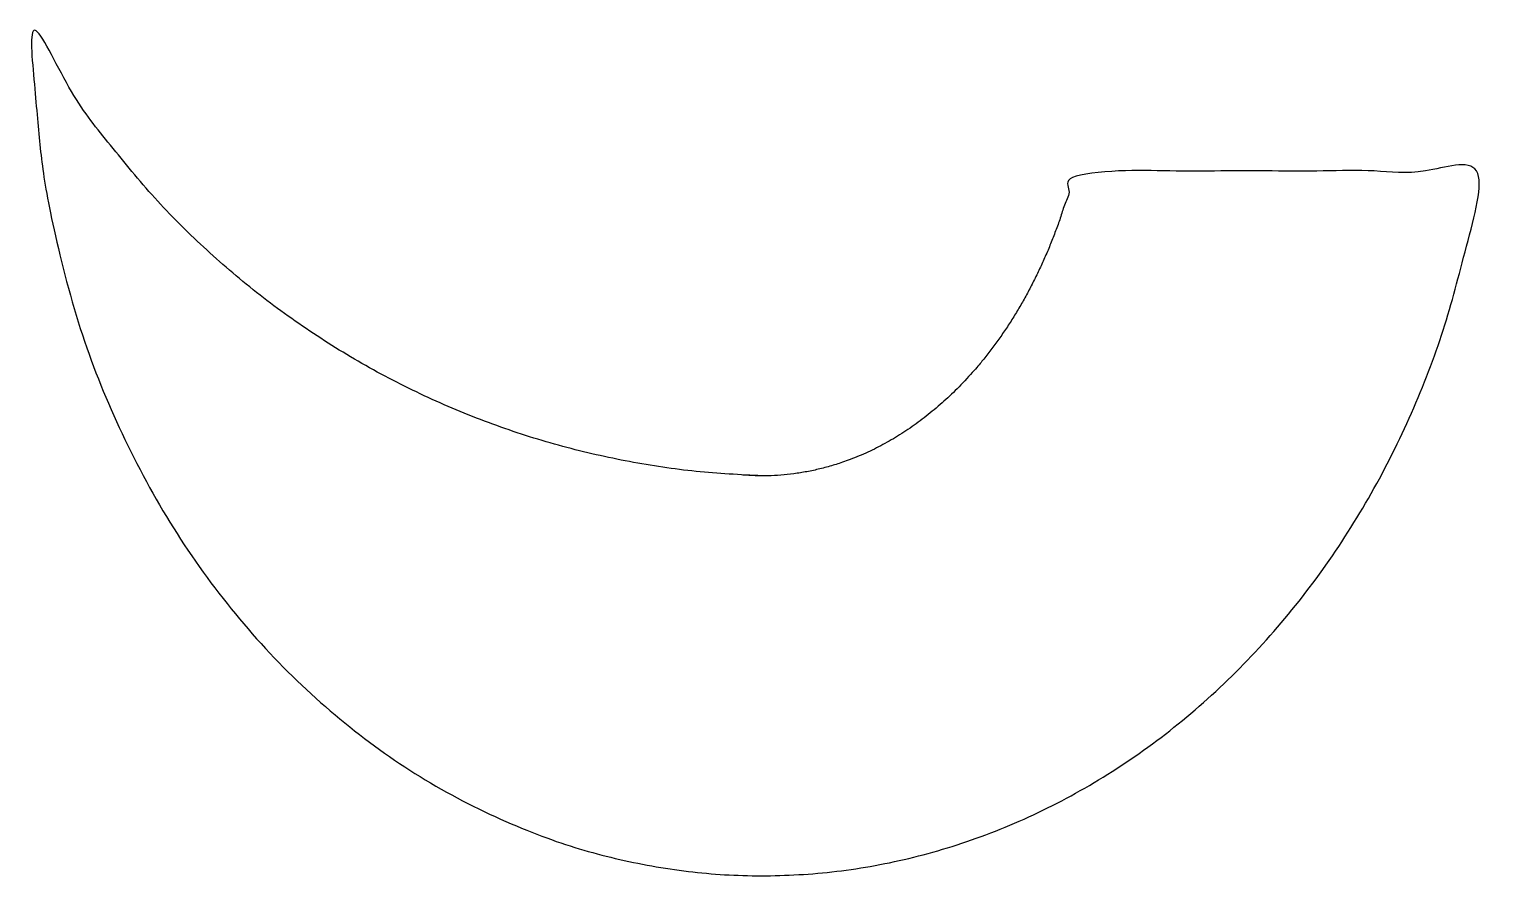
# Model space of a CAD drawing. Header units: inches. Extents: x 253 to 399, y 3 to 88.
import ezdxf

# ---------------------------------------------------------------- set-up
doc = ezdxf.new("R2010")
doc.units = ezdxf.units.IN
doc.header["$MEASUREMENT"] = 0

msp = doc.modelspace()

# ---------------------------------------------------------------- linework, layer by layer
msp.add_rational_spline([(326.27, 43), (276.78, 44.43), (253.27, 88), (253.27, 9.99), (320.02, 3.31), (386.77, -3.37), (398.2, 73.5), (377.86, 73.5), (357.51, 73.5), (349.41, 41.06), (324.33, 43.08)], [1, 0.866025403786, 1, 0.736752467878, 1, 0.736752467878, 1, 1, 1, 0.795589101626, 1], degree=2, knots=[0, 0, 0, 1.047198, 1.047198, 2.532281, 2.532281, 4.017364, 4.017364, 5.017364, 5.017364, 6.318998, 6.318998, 6.318998])

doc.saveas('drawing.dxf')
